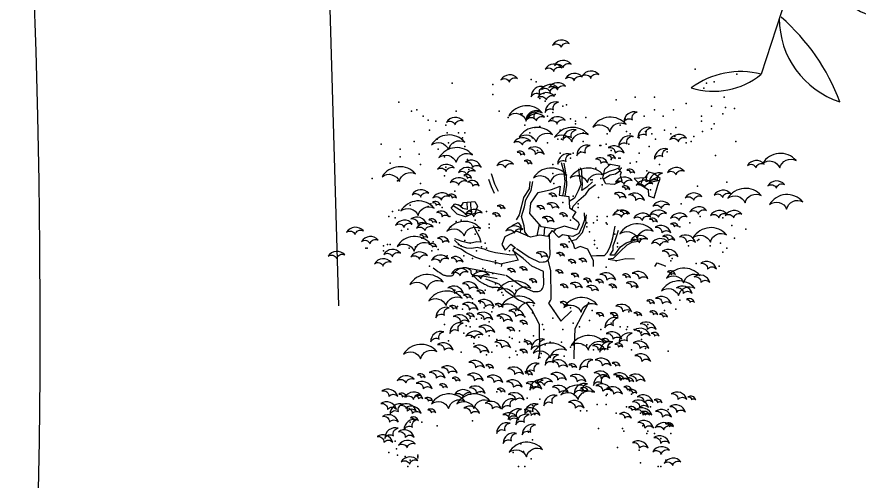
# Model space of a CAD drawing. Header units: millimetres. Extents: x 209.8 to 281.8, y 45 to 110.
# Drawn here: x 251.728 to 252.714, y 86.694 to 87.238 of the extents above; entities that cross this region are included whole.
import ezdxf

# ---------------------------------------------------------------- set-up
doc = ezdxf.new("R2010")
doc.units = ezdxf.units.MM
doc.header["$LTSCALE"] = 0.65
doc.linetypes.add('DASHED', pattern=[0.75, 0.5, -0.25])
for name, color, linetype in [('ARBOLES', 95, 'Continuous'), ('cajones', 235, 'Continuous'), ('murodelgado', 1, 'Continuous'), ('murosgrueso', 5, 'Continuous'), ('plazaacceso', 251, 'Continuous')]:
    doc.layers.add(name, color=color, linetype=linetype)
pattern_1 = [(45, (0, 0), (4e-17, 0.4310523), [0.9144, -0.3048]), (135, (0.21553, 0.21553), (4e-17, 0.4310523), [0.9144, -0.3048])]

# ---------------------------------------------------------------- blocks, each defined once
blk = doc.blocks.new('arb-pl51')
for p, q in [((0.0056, 0.0018), (0.005, 0.0347)), ((-0.1438, 0.0245), (-0.1344, 0.0158)), ((-0.1431, 0.024), (-0.1438, 0.0245)), ((-0.1344, 0.0158), (-0.125, 0.0125)), ((-0.1165, 0.012), (-0.1082, 0.0138)), ((-0.1082, 0.0138), (-0.098, 0.0112)), ((-0.125, 0.0125), (-0.1165, 0.012)), ((-0.098, 0.0112), (-0.0899, 0.0083)), ((-0.0899, 0.0083), (-0.0794, 0.0056)), ((-0.0794, 0.0056), (-0.0721, 0.0044)), ((-0.0721, 0.0044), (-0.0584, 0.0024)), ((-0.0584, 0.0024), (-0.0485, 0.0019)), ((-0.0365, -0.0039), (-0.0531, 0.0084)), ((-0.0468, 0.0118), (-0.0271, -0.0019)), ((-0.023, -0.016), (-0.0365, -0.0039)), ((-0.0271, -0.0019), (-0.0109, -0.0094)), ((-0.0109, -0.0094), (-0.0053, -0.0093)), ((-0.1268, -0.018), (-0.1021, -0.0227)), ((-0.1021, -0.0227), (-0.0645, -0.0299)), ((-0.0042, -0.0445), (-0.0046, -0.0242)), ((-0.1001, -0.0316), (-0.1145, -0.0308)), ((-0.0768, -0.0356), (-0.1001, -0.0316)), ((-0.0627, -0.0301), (-0.0369, -0.0482)), ((-0.0369, -0.0482), (-0.0207, -0.0557)), ((-0.0207, -0.0557), (-0.0151, -0.0556)), ((-0.023, -0.084), (-0.0309, -0.0742)), ((0.003, -0.0737), (0.0226, -0.1016)), ((0.0661, -0.0721), (0.0442, -0.1139)), ((-0.011, -0.1073), (-0.023, -0.084)), ((0.0226, -0.1016), (0.0392, -0.0859)), ((-0.0102, -0.1505), (-0.011, -0.1073)), ((0.0442, -0.1139), (0.0428, -0.1535)), ((-0.0122, -0.1609), (-0.0102, -0.1505)), ((0.0428, -0.1535), (0.0427, -0.1609))]:
    blk.add_line(p, q)
for points in [[(0.0231, 0.326, -0.500189), (0.0357, 0.3318, 0.508573), (0.0096, 0.3296, -0.500189)], [(0.026, 0.2941, -0.500189), (0.0386, 0.2999, 0.508573), (0.0125, 0.2978, -0.500189)], [(0.0115, 0.2883, -0.500189), (0.0241, 0.2941, 0.508573), (-0.002, 0.292, -0.500189)], [(-0.0577, 0.2716, -0.500189), (-0.0451, 0.2774, 0.508573), (-0.0711, 0.2752, -0.500189)], [(0.0433, 0.2739, -0.500189), (0.056, 0.2797, 0.508573), (0.0299, 0.2775, -0.500189)], [(0.0693, 0.2775, -0.500189), (0.0819, 0.2833, 0.508573), (0.0559, 0.2812, -0.500189)], [(-0.0106, 0.2526, -0.500189), (-0.0031, 0.2643, 0.508573), (-0.0239, 0.2484, -0.500189)], [(0.0057, 0.2565, -0.500189), (0.0183, 0.2623, 0.508573), (-0.0078, 0.2601, -0.500189)], [(0.0173, 0.2594, -0.500189), (0.0299, 0.2652, 0.508573), (0.0038, 0.263, -0.500189)], [(-0.0002, 0.2438, -0.500189), (0.0125, 0.2496, 0.508573), (-0.0136, 0.2475, -0.500189)], [(0.0112, 0.2284, -0.500189), (0.0187, 0.2401, 0.508573), (-0.002, 0.2242, -0.500189)], [(-0.0318, 0.2119, -0.500189), (-0.0065, 0.2235, 0.508573), (-0.0587, 0.2192, -0.500189)], [(-0.0187, 0.2149, -0.500189), (-0.0112, 0.2266, 0.508573), (-0.032, 0.2107, -0.500189)], [(0.1343, 0.2129, -0.500189), (0.1418, 0.2246, 0.508573), (0.121, 0.2087, -0.500189)], [(-0.1427, 0.2051, -0.500189), (-0.1301, 0.2109, 0.508573), (-0.1562, 0.2088, -0.500189)], [(-0.0157, 0.2111, -0.500189), (-0.0031, 0.2169, 0.508573), (-0.0292, 0.2147, -0.500189)], [(0.0167, 0.2062, -0.500189), (0.0294, 0.212, 0.508573), (0.0033, 0.2099, -0.500189)], [(0.0991, 0.1941, -0.500189), (0.1244, 0.2057, 0.508573), (0.0723, 0.2014, -0.500189)], [(-0.016, 0.1782, -0.500189), (0.0093, 0.1898, 0.508573), (-0.0428, 0.1855, -0.500189)], [(0.0396, 0.1782, -0.500189), (0.0649, 0.1898, 0.508573), (0.0128, 0.1855, -0.500189)], [(0.039, 0.1852, -0.500189), (0.0465, 0.1969, 0.508573), (0.0257, 0.181, -0.500189)], [(0.1561, 0.1887, -0.500189), (0.1636, 0.2004, 0.508573), (0.1428, 0.1845, -0.500189)], [(-0.1529, 0.1663, -0.500189), (-0.1276, 0.1779, 0.508573), (-0.1797, 0.1736, -0.500189)], [(-0.0376, 0.1735, -0.500189), (-0.025, 0.1793, 0.508573), (-0.051, 0.1771, -0.500189)], [(0.1261, 0.1753, -0.500189), (0.1337, 0.187, 0.508573), (0.1129, 0.1711, -0.500189)], [(0.2062, 0.1784, -0.500189), (0.2189, 0.1842, 0.508573), (0.1928, 0.182, -0.500189)], [(0.0608, 0.1609, -0.500189), (0.0684, 0.1727, 0.508573), (0.0476, 0.1567, -0.500189)], [(0.1072, 0.1606, -0.500189), (0.1211, 0.1606, 0.508573), (0.0965, 0.1695, -0.500189)], [(-0.141, 0.1465, -0.500189), (-0.1157, 0.1581, 0.508573), (-0.1678, 0.1538, -0.500189)], [(-0.0406, 0.158, -0.500189), (-0.0336, 0.158, 0.508573), (-0.0459, 0.1624, -0.500189)], [(-0.0174, 0.1587, -0.500189), (-0.0034, 0.1587, 0.508573), (-0.0281, 0.1676, -0.500189)], [(0.0309, 0.1475, -0.500189), (0.0384, 0.1592, 0.508573), (0.0176, 0.1433, -0.500189)], [(0.1008, 0.1523, -0.500189), (0.1078, 0.1523, 0.508573), (0.0955, 0.1568, -0.500189)], [(0.1819, 0.1554, -0.500189), (0.1894, 0.1671, 0.508573), (0.1686, 0.1512, -0.500189)], [(0.3644, 0.1375, -0.500189), (0.3897, 0.1491, 0.508573), (0.3375, 0.1447, -0.500189)], [(-0.1157, 0.1381, -0.500189), (-0.1018, 0.1381, 0.508573), (-0.1264, 0.147, -0.500189)], [(-0.064, 0.1378, -0.500189), (-0.0514, 0.1436, 0.508573), (-0.0775, 0.1414, -0.500189)], [(-0.0293, 0.1439, -0.500189), (-0.0224, 0.1439, 0.508573), (-0.0347, 0.1484, -0.500189)], [(0.085, 0.1447, -0.500189), (0.0955, 0.1447, 0.508573), (0.077, 0.1514, -0.500189)], [(0.3273, 0.1378, -0.500189), (0.34, 0.1436, 0.508573), (0.3139, 0.1414, -0.500189)], [(-0.2297, 0.1166, -0.500189), (-0.2044, 0.1282, 0.508573), (-0.2566, 0.1239, -0.500189)], [(-0.1566, 0.1318, -0.500189), (-0.144, 0.1376, 0.508573), (-0.1701, 0.1354, -0.500189)], [(-0.1242, 0.1269, -0.500189), (-0.1115, 0.1327, 0.508573), (-0.1376, 0.1305, -0.500189)], [(0.0064, 0.1146, -0.500189), (0.0317, 0.1262, 0.508573), (-0.0204, 0.1219, -0.500189)], [(0.064, 0.1146, -0.500189), (0.0893, 0.1262, 0.508573), (0.0371, 0.1219, -0.500189)], [(0.1308, 0.1299, -0.500189), (0.1378, 0.1299, 0.508573), (0.1255, 0.1343, -0.500189)], [(0.2023, 0.1268, -0.500189), (0.2149, 0.1326, 0.508573), (0.1888, 0.1304, -0.500189)], [(-0.1371, 0.1109, -0.500189), (-0.1244, 0.1167, 0.508573), (-0.1505, 0.1146, -0.500189)], [(-0.1239, 0.1215, -0.500189), (-0.1169, 0.1215, 0.508573), (-0.1292, 0.1259, -0.500189)], [(0.1212, 0.1119, -0.500189), (0.1338, 0.1177, 0.508573), (0.1078, 0.1156, -0.500189)], [(0.1536, 0.1071, -0.500189), (0.1663, 0.1128, 0.508573), (0.1402, 0.1107, -0.500189)], [(0.1738, 0.1178, -0.500189), (0.1813, 0.1295, 0.508573), (0.1605, 0.1136, -0.500189)], [(-0.1154, 0.1091, -0.500189), (-0.1049, 0.1091, 0.508573), (-0.1234, 0.1158, -0.500189)], [(0.1233, 0.1037, -0.500189), (0.1303, 0.1037, 0.508573), (0.118, 0.1081, -0.500189)], [(0.3101, 0.0829, -0.500189), (0.3354, 0.0945, 0.508573), (0.2832, 0.0901, -0.500189)], [(0.3592, 0.1059, -0.500189), (0.3718, 0.1117, 0.508573), (0.3458, 0.1096, -0.500189)], [(-0.1963, 0.0921, -0.500189), (-0.1837, 0.0979, 0.508573), (-0.2098, 0.0957, -0.500189)], [(-0.1639, 0.0872, -0.500189), (-0.1512, 0.093, 0.508573), (-0.1773, 0.0909, -0.500189)], [(-0.1473, 0.0906, -0.500189), (-0.1404, 0.0906, 0.508573), (-0.1527, 0.095, -0.500189)], [(0.0091, 0.0925, -0.500189), (0.016, 0.0925, 0.508573), (0.0037, 0.0969, -0.500189)], [(0.114, 0.0904, -0.500189), (0.1245, 0.0904, 0.508573), (0.106, 0.0971, -0.500189)], [(0.139, 0.0867, -0.500189), (0.1529, 0.0867, 0.508573), (0.1283, 0.0956, -0.500189)], [(0.23, 0.0871, -0.500189), (0.2427, 0.0929, 0.508573), (0.2166, 0.0908, -0.500189)], [(0.2752, 0.0914, -0.500189), (0.2878, 0.0972, 0.508573), (0.2617, 0.0951, -0.500189)], [(0.375, 0.0731, -0.500189), (0.4003, 0.0847, 0.508573), (0.3481, 0.0804, -0.500189)], [(-0.2005, 0.0632, -0.500189), (-0.1752, 0.0748, 0.508573), (-0.2274, 0.0705, -0.500189)], [(-0.1726, 0.0794, -0.500189), (-0.1656, 0.0794, 0.508573), (-0.1779, 0.0838, -0.500189)], [(-0.0715, 0.0737, -0.500189), (-0.0645, 0.0737, 0.508573), (-0.0768, 0.0782, -0.500189)], [(0.0092, 0.0745, -0.500189), (0.0196, 0.0745, 0.508573), (0.0011, 0.0812, -0.500189)], [(0.1795, 0.0741, -0.500189), (0.1922, 0.0799, 0.508573), (0.1661, 0.0777, -0.500189)], [(-0.1631, 0.0614, -0.500189), (-0.1527, 0.0614, 0.508573), (-0.1711, 0.0681, -0.500189)], [(-0.1133, 0.0614, -0.500189), (-0.1006, 0.0672, 0.508573), (-0.1267, 0.065, -0.500189)], [(-0.079, 0.0616, -0.500189), (-0.072, 0.0616, 0.508573), (-0.0843, 0.066, -0.500189)], [(-0.0097, 0.0728, -0.500189), (-0.0027, 0.0728, 0.508573), (-0.015, 0.0773, -0.500189)], [(0.0259, 0.0616, -0.500189), (0.0329, 0.0616, 0.508573), (0.0206, 0.066, -0.500189)], [(0.1172, 0.0604, -0.500189), (0.1299, 0.0662, 0.508573), (0.1038, 0.064, -0.500189)], [(0.1205, 0.0653, -0.500189), (0.1275, 0.0653, 0.508573), (0.1152, 0.0698, -0.500189)], [(0.1497, 0.0555, -0.500189), (0.1623, 0.0613, 0.508573), (0.1363, 0.0591, -0.500189)], [(0.1748, 0.0604, -0.500189), (0.1874, 0.0662, 0.508573), (0.1613, 0.064, -0.500189)], [(0.2072, 0.0555, -0.500189), (0.2199, 0.0613, 0.508573), (0.1938, 0.0591, -0.500189)], [(0.2375, 0.0654, -0.500189), (0.2501, 0.0712, 0.508573), (0.2241, 0.069, -0.500189)], [(0.2694, 0.0596, -0.500189), (0.282, 0.0654, 0.508573), (0.2559, 0.0632, -0.500189)], [(0.2925, 0.0596, -0.500189), (0.3052, 0.0654, 0.508573), (0.2791, 0.0632, -0.500189)], [(-0.2221, 0.0445, -0.500189), (-0.2095, 0.0503, 0.508573), (-0.2356, 0.0482, -0.500189)], [(-0.2009, 0.0492, -0.500189), (-0.187, 0.0492, 0.508573), (-0.2116, 0.0581, -0.500189)], [(-0.1782, 0.0522, -0.500189), (-0.1713, 0.0522, 0.508573), (-0.1836, 0.0567, -0.500189)], [(-0.1285, 0.0313, -0.500189), (-0.1032, 0.0429, 0.508573), (-0.1554, 0.0386, -0.500189)], [(0.0017, 0.053, -0.500189), (0.0121, 0.053, 0.508573), (-0.0063, 0.0597, -0.500189)], [(0.1664, 0.0532, -0.500189), (0.1733, 0.0532, 0.508573), (0.161, 0.0576, -0.500189)], [(-0.2986, 0.0335, -0.500189), (-0.2859, 0.0393, 0.508573), (-0.312, 0.0372, -0.500189)], [(-0.1897, 0.0396, -0.500189), (-0.177, 0.0454, 0.508573), (-0.2031, 0.0433, -0.500189)], [(-0.0498, 0.0356, -0.500189), (-0.0371, 0.0414, 0.508573), (-0.0632, 0.0392, -0.500189)], [(0.1414, 0.0273, -0.500189), (0.1667, 0.0389, 0.508573), (0.1145, 0.0346, -0.500189)], [(0.1802, 0.0361, -0.500189), (0.1941, 0.0361, 0.508573), (0.1695, 0.045, -0.500189)], [(0.1992, 0.0457, -0.500189), (0.2061, 0.0457, 0.508573), (0.1938, 0.0501, -0.500189)], [(0.2559, 0.0215, -0.500189), (0.2812, 0.0331, 0.508573), (0.2291, 0.0288, -0.500189)], [(-0.2754, 0.019, -0.500189), (-0.2627, 0.0248, 0.508573), (-0.2888, 0.0227, -0.500189)], [(-0.2065, 0.0077, -0.500189), (-0.1812, 0.0192, 0.508573), (-0.2333, 0.0149, -0.500189)], [(-0.1923, 0.0288, -0.500189), (-0.1853, 0.0288, 0.508573), (-0.1976, 0.0333, -0.500189)], [(-0.1622, 0.0212, -0.500189), (-0.1518, 0.0212, 0.508573), (-0.1702, 0.0278, -0.500189)], [(0.145, 0.0207, -0.500189), (0.1576, 0.0265, 0.508573), (0.1316, 0.0244, -0.500189)], [(0.1775, 0.0158, -0.500189), (0.1901, 0.0216, 0.508573), (0.164, 0.0195, -0.500189)], [(0.1899, 0.024, -0.500189), (0.2003, 0.024, 0.508573), (0.1819, 0.0307, -0.500189)], [(0.2186, 0.0212, -0.500189), (0.2325, 0.0212, 0.508573), (0.2079, 0.0301, -0.500189)], [(-0.1782, 0.0138, -0.500189), (-0.1713, 0.0139, 0.508573), (-0.1836, 0.0183, -0.500189)], [(0.0269, 0.0129, -0.500189), (0.0338, 0.0129, 0.508573), (0.0215, 0.0174, -0.500189)], [(-0.3276, -0.0041, -0.500189), (-0.3149, 0.0017, 0.508573), (-0.341, -0.0005, -0.500189)], [(-0.2406, -0.0012, -0.500189), (-0.228, 0.0046, 0.508573), (-0.2541, 0.0024, -0.500189)], [(-0.1983, -0.0051, -0.500189), (-0.1857, 0.0007, 0.508573), (-0.2117, -0.0014, -0.500189)], [(-0.1658, -0.01, -0.500189), (-0.1532, -0.0042, 0.508573), (-0.1793, -0.0063, -0.500189)], [(-0.0077, -0.0022, -0.500189), (0.0027, -0.0022, 0.508573), (-0.0157, 0.0045, -0.500189)], [(0.0212, -0.0002, -0.500189), (0.0282, -0.0002, 0.508573), (0.0159, 0.0043, -0.500189)], [(0.1915, -0.0013, -0.500189), (0.2054, -0.0013, 0.508573), (0.1808, 0.0076, -0.500189)], [(-0.2551, -0.0157, -0.500189), (-0.2425, -0.0099, 0.508573), (-0.2685, -0.0121, -0.500189)], [(-0.1407, -0.0097, -0.500189), (-0.1302, -0.0097, 0.508573), (-0.1487, -0.003, -0.500189)], [(0.039, -0.0114, -0.500189), (0.046, -0.0114, 0.508573), (0.0337, -0.007, -0.500189)], [(0.0559, -0.0095, -0.500189), (0.0628, -0.0095, 0.508573), (0.0505, -0.0051, -0.500189)], [(0.2516, -0.0204, -0.500189), (0.2655, -0.0204, 0.508573), (0.2409, -0.0115, -0.500189)], [(-0.1348, -0.0308, -0.500189), (-0.1222, -0.0251, 0.508573), (-0.1482, -0.0272, -0.500189)], [(-0.1023, -0.0357, -0.500189), (-0.0897, -0.0299, 0.508573), (-0.1158, -0.0321, -0.500189)], [(-0.0555, -0.0255, -0.500189), (-0.0486, -0.0255, 0.508573), (-0.0609, -0.021, -0.500189)], [(-0.0368, -0.0226, -0.500189), (-0.0299, -0.0226, 0.508573), (-0.0422, -0.0182, -0.500189)], [(0.0194, -0.0273, -0.500189), (0.0263, -0.0273, 0.508573), (0.014, -0.0229, -0.500189)], [(0.0941, -0.0378, -0.500189), (0.108, -0.0378, 0.508573), (0.0834, -0.0289, -0.500189)], [(0.1446, -0.0359, -0.500189), (0.1585, -0.0359, 0.508573), (0.1339, -0.027, -0.500189)], [(0.2142, -0.0419, -0.500189), (0.2395, -0.0303, 0.508573), (0.1874, -0.0346, -0.500189)], [(0.1945, -0.0292, -0.500189), (0.2014, -0.0292, 0.508573), (0.1891, -0.0247, -0.500189)], [(-0.1866, -0.0518, -0.500189), (-0.1613, -0.0402, 0.508573), (-0.2135, -0.0446, -0.500189)], [(-0.0497, -0.0618, -0.500189), (-0.0244, -0.0502, 0.508573), (-0.0765, -0.0545, -0.500189)], [(-0.0218, -0.0414, -0.500189), (-0.0149, -0.0414, 0.508573), (-0.0272, -0.0369, -0.500189)], [(0.0437, -0.0329, -0.500189), (0.0507, -0.0329, 0.508573), (0.0384, -0.0285, -0.500189)], [(0.0634, -0.0404, -0.500189), (0.0703, -0.0404, 0.508573), (0.058, -0.036, -0.500189)], [(0.0821, -0.0423, -0.500189), (0.0891, -0.0423, 0.508573), (0.0768, -0.0378, -0.500189)], [(0.1242, -0.0339, -0.500189), (0.1312, -0.0339, 0.508573), (0.1189, -0.0294, -0.500189)], [(0.2063, -0.0618, -0.500189), (0.2316, -0.0502, 0.508573), (0.1794, -0.0545, -0.500189)], [(0.2411, -0.0414, -0.500189), (0.255, -0.0414, 0.508573), (0.2304, -0.0325, -0.500189)], [(-0.1434, -0.0586, -0.500189), (-0.1295, -0.0586, 0.508573), (-0.1541, -0.0497, -0.500189)], [(-0.1205, -0.0519, -0.500189), (-0.1066, -0.0519, 0.508573), (-0.1312, -0.043, -0.500189)], [(0.0269, -0.0498, -0.500189), (0.0338, -0.0498, 0.508573), (0.0215, -0.0453, -0.500189)], [(0.0457, -0.05, -0.500189), (0.0561, -0.0499, 0.508573), (0.0377, -0.0433, -0.500189)], [(0.071, -0.0546, -0.500189), (0.0814, -0.0546, 0.508573), (0.063, -0.048, -0.500189)], [(0.1027, -0.0498, -0.500189), (0.1097, -0.0498, 0.508573), (0.0974, -0.0453, -0.500189)], [(0.1328, -0.049, -0.500189), (0.1432, -0.049, 0.508573), (0.1248, -0.0423, -0.500189)], [(0.2135, -0.0586, -0.500189), (0.2274, -0.0586, 0.508573), (0.2028, -0.0497, -0.500189)], [(-0.1568, -0.0776, -0.500189), (-0.1316, -0.066, 0.508573), (-0.1837, -0.0703, -0.500189)], [(-0.1242, -0.0658, -0.500189), (-0.1173, -0.0658, 0.508573), (-0.1296, -0.0613, -0.500189)], [(-0.1033, -0.0591, -0.500189), (-0.0963, -0.0591, 0.508573), (-0.1086, -0.0547, -0.500189)], [(-0.0437, -0.0856, -0.500189), (-0.0184, -0.074, 0.508573), (-0.0706, -0.0783, -0.500189)], [(0.0541, -0.0877, -0.500189), (0.0794, -0.0761, 0.508573), (0.0272, -0.0804, -0.500189)], [(0.181, -0.0748, -0.500189), (0.1949, -0.0748, 0.508573), (0.1703, -0.0659, -0.500189)], [(-0.1462, -0.083, -0.500189), (-0.1392, -0.083, 0.508573), (-0.1515, -0.0785, -0.500189)], [(-0.1205, -0.0843, -0.500189), (-0.1066, -0.0843, 0.508573), (-0.1312, -0.0754, -0.500189)], [(-0.0957, -0.0795, -0.500189), (-0.0818, -0.0795, 0.508573), (-0.1064, -0.0706, -0.500189)], [(-0.0746, -0.0801, -0.500189), (-0.0677, -0.0801, 0.508573), (-0.08, -0.0756, -0.500189)], [(0.0269, -0.0769, -0.500189), (0.0338, -0.0769, 0.508573), (0.0215, -0.0725, -0.500189)], [(0.119, -0.0872, -0.500189), (0.1329, -0.0872, 0.508573), (0.1083, -0.0783, -0.500189)], [(0.162, -0.0744, -0.500189), (0.1689, -0.0744, 0.508573), (0.1566, -0.0699, -0.500189)], [(0.224, -0.0725, -0.500189), (0.231, -0.0725, 0.508573), (0.2187, -0.068, -0.500189)], [(-0.1594, -0.0925, -0.500189), (-0.1519, -0.0808, 0.508573), (-0.1727, -0.0967, -0.500189)], [(-0.1348, -0.1034, -0.500189), (-0.1209, -0.1034, 0.508573), (-0.1455, -0.0945, -0.500189)], [(-0.1195, -0.0953, -0.500189), (-0.1125, -0.0953, 0.508573), (-0.1248, -0.0909, -0.500189)], [(-0.0976, -0.0996, -0.500189), (-0.0837, -0.0996, 0.508573), (-0.1083, -0.0907, -0.500189)], [(-0.0671, -0.1024, -0.500189), (-0.0531, -0.1024, 0.508573), (-0.0777, -0.0935, -0.500189)], [(-0.048, -0.0948, -0.500189), (-0.0341, -0.0948, 0.508573), (-0.0587, -0.0859, -0.500189)], [(0.0828, -0.0944, -0.500189), (0.0898, -0.0944, 0.508573), (0.0774, -0.0899, -0.500189)], [(0.1047, -0.0944, -0.500189), (0.1117, -0.0944, 0.508573), (0.0994, -0.0899, -0.500189)], [(0.1419, -0.0934, -0.500189), (0.1489, -0.0934, 0.508573), (0.1366, -0.089, -0.500189)], [(0.1668, -0.0915, -0.500189), (0.1737, -0.0915, 0.508573), (0.1614, -0.0871, -0.500189)], [(0.182, -0.0953, -0.500189), (0.189, -0.0953, 0.508573), (0.1767, -0.0909, -0.500189)], [(-0.1376, -0.1167, -0.500189), (-0.1301, -0.105, 0.508573), (-0.1509, -0.1209, -0.500189)], [(-0.0365, -0.1068, -0.500189), (-0.0295, -0.1068, 0.508573), (-0.0418, -0.1023, -0.500189)], [(0.1045, -0.1084, -0.500189), (0.112, -0.0966, 0.508573), (0.0912, -0.1125, -0.500189)], [(0.1572, -0.1148, -0.500189), (0.1711, -0.1148, 0.508573), (0.1465, -0.1059, -0.500189)], [(-0.1676, -0.1301, -0.500189), (-0.16, -0.1184, 0.508573), (-0.1808, -0.1343, -0.500189)], [(-0.1123, -0.1289, -0.500189), (-0.0996, -0.1231, 0.508573), (-0.1257, -0.1253, -0.500189)], [(-0.0947, -0.1196, -0.500189), (-0.0808, -0.1196, 0.508573), (-0.1054, -0.1107, -0.500189)], [(-0.0565, -0.1173, -0.500189), (-0.0495, -0.1173, 0.508573), (-0.0618, -0.1128, -0.500189)], [(0.1478, -0.1246, -0.500189), (0.1617, -0.1246, 0.508573), (0.1371, -0.1157, -0.500189)], [(-0.0106, -0.1421, -0.500189), (-0.0031, -0.1303, 0.508573), (-0.0239, -0.1463, -0.500189)], [(0.0654, -0.147, -0.500189), (0.0907, -0.1354, 0.508573), (0.0386, -0.1397, -0.500189)], [(0.0918, -0.1346, -0.500189), (0.0987, -0.1346, 0.508573), (0.0864, -0.1301, -0.500189)], [(0.1037, -0.1301, -0.500189), (0.1176, -0.1301, 0.508573), (0.093, -0.1212, -0.500189)], [(0.1263, -0.1326, -0.500189), (0.1338, -0.1208, 0.508573), (0.1131, -0.1368, -0.500189)], [(0.1688, -0.1252, -0.500189), (0.1758, -0.1251, 0.508573), (0.1635, -0.1207, -0.500189)], [(-0.1965, -0.1609, -0.500189), (-0.1712, -0.1493, 0.508573), (-0.2234, -0.1536, -0.500189)], [(-0.1596, -0.1472, -0.500189), (-0.1457, -0.1472, 0.508573), (-0.1703, -0.1383, -0.500189)], [(-0.1033, -0.151, -0.500189), (-0.0894, -0.151, 0.508573), (-0.114, -0.1421, -0.500189)], [(-0.0699, -0.1434, -0.500189), (-0.056, -0.1434, 0.508573), (-0.0806, -0.1345, -0.500189)], [(-0.0298, -0.1383, -0.500189), (-0.0228, -0.1383, 0.508573), (-0.0351, -0.1338, -0.500189)], [(0.0059, -0.1589, -0.500189), (0.0312, -0.1473, 0.508573), (-0.021, -0.1516, -0.500189)], [(0.0806, -0.1469, -0.500189), (0.0911, -0.1469, 0.508573), (0.0726, -0.1402, -0.500189)], [(0.0964, -0.146, -0.500189), (0.1039, -0.1343, 0.508573), (0.0831, -0.1502, -0.500189)], [(0.1124, -0.1421, -0.500189), (0.1193, -0.1421, 0.508573), (0.107, -0.1376, -0.500189)], [(0.1459, -0.1446, -0.500189), (0.1598, -0.1446, 0.508573), (0.1352, -0.1357, -0.500189)], [(-0.0365, -0.1516, -0.500189), (-0.0295, -0.1516, 0.508573), (-0.0418, -0.1472, -0.500189)], [(0.0112, -0.1663, -0.500189), (0.0187, -0.1546, 0.508573), (-0.002, -0.1705, -0.500189)], [(0.1487, -0.1646, -0.500189), (0.1626, -0.1646, 0.508573), (0.138, -0.1557, -0.500189)], [(-0.1106, -0.1748, -0.500189), (-0.0967, -0.1748, 0.508573), (-0.1213, -0.1659, -0.500189)], [(-0.0896, -0.1754, -0.500189), (-0.0826, -0.1754, 0.508573), (-0.0949, -0.1709, -0.500189)], [(-0.0187, -0.1797, -0.500189), (-0.0112, -0.168, 0.508573), (-0.032, -0.1839, -0.500189)], [(0.0192, -0.1737, -0.500189), (0.0331, -0.1737, 0.508573), (0.0085, -0.1648, -0.500189)], [(0.0402, -0.1742, -0.500189), (0.0472, -0.1742, 0.508573), (0.0349, -0.1698, -0.500189)], [(0.0648, -0.1738, -0.500189), (0.0723, -0.1621, 0.508573), (0.0515, -0.178, -0.500189)], [(0.0869, -0.1714, -0.500189), (0.1009, -0.1714, 0.508573), (0.0763, -0.1625, -0.500189)], [(0.108, -0.1719, -0.500189), (0.1149, -0.1719, 0.508573), (0.1026, -0.1675, -0.500189)], [(-0.1722, -0.1909, -0.500189), (-0.1583, -0.1909, 0.508573), (-0.1829, -0.182, -0.500189)], [(-0.1532, -0.1833, -0.500189), (-0.1392, -0.1833, 0.508573), (-0.1639, -0.1744, -0.500189)], [(-0.1125, -0.1948, -0.500189), (-0.0986, -0.1948, 0.508573), (-0.1232, -0.1859, -0.500189)], [(-0.0497, -0.1851, -0.500189), (-0.0358, -0.1851, 0.508573), (-0.0604, -0.1762, -0.500189)], [(-0.0287, -0.1857, -0.500189), (-0.0217, -0.1857, 0.508573), (-0.034, -0.1812, -0.500189)], [(0.0173, -0.1937, -0.500189), (0.0312, -0.1937, 0.508573), (0.0066, -0.1848, -0.500189)], [(0.085, -0.1914, -0.500189), (0.099, -0.1914, 0.508573), (0.0743, -0.1825, -0.500189)], [(0.1156, -0.1942, -0.500189), (0.1295, -0.1942, 0.508573), (0.1049, -0.1853, -0.500189)], [(-0.2194, -0.1983, -0.500189), (-0.2068, -0.1926, 0.508573), (-0.2329, -0.1947, -0.500189)], [(-0.1925, -0.2076, -0.500189), (-0.1786, -0.2076, 0.508573), (-0.2032, -0.1987, -0.500189)], [(-0.1962, -0.19, -0.500189), (-0.1893, -0.19, 0.508573), (-0.2016, -0.1855, -0.500189)], [(-0.1417, -0.1953, -0.500189), (-0.1347, -0.1953, 0.508573), (-0.147, -0.1909, -0.500189)], [(-0.082, -0.1977, -0.500189), (-0.0681, -0.1977, 0.508573), (-0.0927, -0.1888, -0.500189)], [(-0.0516, -0.2052, -0.500189), (-0.0377, -0.2052, 0.508573), (-0.0623, -0.1963, -0.500189)], [(-0.0211, -0.208, -0.500189), (-0.0072, -0.208, 0.508573), (-0.0318, -0.1991, -0.500189)], [(-0.0126, -0.2055, -0.500189), (-0.0051, -0.1938, 0.508573), (-0.0259, -0.2097, -0.500189)], [(-0.0031, -0.2023, -0.500189), (0.0095, -0.1965, 0.508573), (-0.0166, -0.1987, -0.500189)], [(0.0478, -0.1965, -0.500189), (0.0617, -0.1965, 0.508573), (0.0371, -0.1876, -0.500189)], [(0.0866, -0.198, -0.500189), (0.0942, -0.1863, 0.508573), (0.0734, -0.2022, -0.500189)], [(0.1142, -0.1925, -0.500189), (0.1211, -0.1925, 0.508573), (0.1088, -0.1881, -0.500189)], [(0.1294, -0.1963, -0.500189), (0.1364, -0.1963, 0.508573), (0.1241, -0.1919, -0.500189)], [(0.1401, -0.1961, -0.500189), (0.1541, -0.1961, 0.508573), (0.1295, -0.1872, -0.500189)], [(-0.2461, -0.2196, -0.500189), (-0.2322, -0.2196, 0.508573), (-0.2568, -0.2107, -0.500189)], [(-0.1617, -0.2058, -0.500189), (-0.1547, -0.2058, 0.508573), (-0.167, -0.2013, -0.500189)], [(-0.1301, -0.2202, -0.500189), (-0.1175, -0.2144, 0.508573), (-0.1436, -0.2165, -0.500189)], [(-0.1097, -0.2148, -0.500189), (-0.0957, -0.2148, 0.508573), (-0.1203, -0.2059, -0.500189)], [(-0.0714, -0.2125, -0.500189), (-0.0645, -0.2125, 0.508573), (-0.0768, -0.2081, -0.500189)], [(0.0201, -0.2137, -0.500189), (0.0341, -0.2137, 0.508573), (0.0094, -0.2048, -0.500189)], [(0.0495, -0.2244, -0.500189), (0.0748, -0.2128, 0.508573), (0.0227, -0.2171, -0.500189)], [(0.0567, -0.2114, -0.500189), (0.0642, -0.1997, 0.508573), (0.0434, -0.2156, -0.500189)], [(0.0584, -0.2114, -0.500189), (0.0653, -0.2114, 0.508573), (0.053, -0.2069, -0.500189)], [(0.0879, -0.2114, -0.500189), (0.1018, -0.2114, 0.508573), (0.0772, -0.2025, -0.500189)], [(0.1046, -0.2158, -0.500189), (0.1185, -0.2158, 0.508573), (0.0939, -0.2069, -0.500189)], [(0.1261, -0.2091, -0.500189), (0.1331, -0.2091, 0.508573), (0.1208, -0.2046, -0.500189)], [(0.1342, -0.2144, -0.500189), (0.1412, -0.2144, 0.508573), (0.1288, -0.21, -0.500189)], [(-0.2251, -0.2201, -0.500189), (-0.2181, -0.2201, 0.508573), (-0.2304, -0.2157, -0.500189)], [(-0.2075, -0.2241, -0.500189), (-0.1949, -0.2183, 0.508573), (-0.221, -0.2205, -0.500189)], [(-0.2, -0.2229, -0.500189), (-0.1931, -0.2229, 0.508573), (-0.2054, -0.2185, -0.500189)], [(-0.1848, -0.2268, -0.500189), (-0.1778, -0.2267, 0.508573), (-0.1901, -0.2223, -0.500189)], [(-0.1529, -0.2383, -0.500189), (-0.1276, -0.2267, 0.508573), (-0.1797, -0.231, -0.500189)], [(-0.1132, -0.2383, -0.500189), (-0.0879, -0.2267, 0.508573), (-0.14, -0.231, -0.500189)], [(-0.0563, -0.2353, -0.500189), (-0.0488, -0.2236, 0.508573), (-0.0695, -0.2395, -0.500189)], [(-0.0488, -0.2252, -0.500189), (-0.0349, -0.2252, 0.508573), (-0.0595, -0.2163, -0.500189)], [(0.0092, -0.2297, -0.500189), (0.0168, -0.218, 0.508573), (-0.004, -0.2339, -0.500189)], [(0.1524, -0.2287, -0.500189), (0.1663, -0.2287, 0.508573), (0.1417, -0.2198, -0.500189)], [(0.1735, -0.2293, -0.500189), (0.1804, -0.2293, 0.508573), (0.1681, -0.2249, -0.500189)], [(0.2052, -0.2242, -0.500189), (0.2192, -0.2242, 0.508573), (0.1946, -0.2153, -0.500189)], [(0.2263, -0.2247, -0.500189), (0.2332, -0.2247, 0.508573), (0.2209, -0.2203, -0.500189)], [(-0.248, -0.2396, -0.500189), (-0.2341, -0.2396, 0.508573), (-0.2587, -0.2307, -0.500189)], [(-0.2309, -0.2432, -0.500189), (-0.2234, -0.2315, 0.508573), (-0.2442, -0.2474, -0.500189)], [(-0.2175, -0.2424, -0.500189), (-0.2036, -0.2424, 0.508573), (-0.2282, -0.2335, -0.500189)], [(-0.2096, -0.2462, -0.500189), (-0.1957, -0.2462, 0.508573), (-0.2203, -0.2373, -0.500189)], [(-0.1182, -0.2463, -0.500189), (-0.1043, -0.2463, 0.508573), (-0.1289, -0.2374, -0.500189)], [(-0.0848, -0.2387, -0.500189), (-0.0709, -0.2387, 0.508573), (-0.0955, -0.2298, -0.500189)], [(-0.0207, -0.2432, -0.500189), (-0.0132, -0.2315, 0.508573), (-0.034, -0.2474, -0.500189)], [(0.0449, -0.2375, -0.500189), (0.0589, -0.2375, 0.508573), (0.0343, -0.2286, -0.500189)], [(0.1333, -0.2411, -0.500189), (0.1403, -0.2411, 0.508573), (0.1279, -0.2366, -0.500189)], [(0.1453, -0.2366, -0.500189), (0.1592, -0.2366, 0.508573), (0.1346, -0.2277, -0.500189)], [(0.2033, -0.2442, -0.500189), (0.2173, -0.2442, 0.508573), (0.1926, -0.2353, -0.500189)], [(-0.2452, -0.2596, -0.500189), (-0.2313, -0.2596, 0.508573), (-0.2559, -0.2507, -0.500189)], [(-0.18, -0.2449, -0.500189), (-0.173, -0.2449, 0.508573), (-0.1853, -0.2404, -0.500189)], [(-0.0574, -0.2566, -0.500189), (-0.0434, -0.2566, 0.508573), (-0.0681, -0.2477, -0.500189)], [(-0.0463, -0.2511, -0.500189), (-0.0388, -0.2394, 0.508573), (-0.0596, -0.2553, -0.500189)], [(-0.0344, -0.2595, -0.500189), (-0.0269, -0.2478, 0.508573), (-0.0477, -0.2637, -0.500189)], [(-0.024, -0.249, -0.500189), (-0.0101, -0.249, 0.508573), (-0.0347, -0.2401, -0.500189)], [(0.1222, -0.2534, -0.500189), (0.1326, -0.2534, 0.508573), (0.1141, -0.2467, -0.500189)], [(0.1505, -0.2488, -0.500189), (0.1644, -0.2488, 0.508573), (0.1398, -0.2399, -0.500189)], [(0.1539, -0.2486, -0.500189), (0.1609, -0.2486, 0.508573), (0.1485, -0.2441, -0.500189)], [(0.181, -0.2516, -0.500189), (0.195, -0.2516, 0.508573), (0.1703, -0.2427, -0.500189)], [(-0.209, -0.2674, -0.500189), (-0.2015, -0.2557, 0.508573), (-0.2223, -0.2716, -0.500189)], [(-0.207, -0.2573, -0.500189), (-0.2, -0.2573, 0.508573), (-0.2123, -0.2529, -0.500189)], [(-0.0644, -0.2729, -0.500189), (-0.0569, -0.2612, 0.508573), (-0.0776, -0.2771, -0.500189)], [(-0.0245, -0.2753, -0.500189), (-0.017, -0.2636, 0.508573), (-0.0378, -0.2795, -0.500189)], [(0.1534, -0.2688, -0.500189), (0.1673, -0.2688, 0.508573), (0.1427, -0.2599, -0.500189)], [(0.1834, -0.2717, -0.500189), (0.1961, -0.2659, 0.508573), (0.17, -0.2681, -0.500189)], [(0.1916, -0.2665, -0.500189), (0.1985, -0.2665, 0.508573), (0.1862, -0.262, -0.500189)], [(-0.239, -0.2809, -0.500189), (-0.2315, -0.2691, 0.508573), (-0.2523, -0.285, -0.500189)], [(-0.2204, -0.2834, -0.500189), (-0.2065, -0.2834, 0.508573), (-0.2311, -0.2745, -0.500189)], [(-0.2538, -0.2911, -0.500189), (-0.2399, -0.2911, 0.508573), (-0.2645, -0.2822, -0.500189)], [(-0.2174, -0.2995, -0.500189), (-0.2048, -0.2937, 0.508573), (-0.2309, -0.2958, -0.500189)], [(-0.0544, -0.2888, -0.500189), (-0.0469, -0.2771, 0.508573), (-0.0677, -0.293, -0.500189)], [(0.1448, -0.3003, -0.500189), (0.1587, -0.3003, 0.508573), (0.1341, -0.2914, -0.500189)], [(0.1782, -0.2926, -0.500189), (0.1921, -0.2926, 0.508573), (0.1675, -0.2837, -0.500189)], [(-0.0313, -0.3138, -0.500189), (-0.006, -0.3022, 0.508573), (-0.0581, -0.3065, -0.500189)], [(0.1794, -0.3094, -0.500189), (0.1921, -0.3036, 0.508573), (0.166, -0.3058, -0.500189)], [(-0.2135, -0.3253, -0.500189), (-0.2008, -0.3195, 0.508573), (-0.2269, -0.3216, -0.500189)], [(0.1973, -0.3273, -0.500189), (0.21, -0.3215, 0.508573), (0.1839, -0.3236, -0.500189)]]:
    blk.add_lwpolyline(points, format="xyb", close=True)
for points in [[(0.0231, 0.1463), (0.0273, 0.1308), (0.0285, 0.1165), (0.0268, 0.1008), (0.0249, 0.0944)], [(0.029, 0.0937), (0.0318, 0.1109), (0.0311, 0.1237), (0.0286, 0.1386), (0.0279, 0.1449)], [(0.05, 0.1362), (0.0516, 0.1218), (0.0538, 0.1118), (0.0497, 0.1017), (0.0438, 0.0904), (0.0353, 0.0852)], [(0.072, 0.1161), (0.0633, 0.1075), (0.0552, 0.1023), (0.0562, 0.1106), (0.0559, 0.1193), (0.0553, 0.1324), (0.0532, 0.1376)], [(0.0888, 0.1201), (0.0994, 0.1266), (0.1077, 0.1285), (0.1148, 0.1329)], [(0.0892, 0.1278), (0.0986, 0.1327), (0.1083, 0.1355), (0.1131, 0.1376)], [(-0.0904, 0.12), (-0.0864, 0.1084), (-0.0818, 0.0981)], [(-0.0748, 0.101), (-0.0806, 0.1122), (-0.0857, 0.1285)], [(0.1471, 0.1113), (0.1507, 0.1195), (0.1515, 0.1219)], [(0.1515, 0.1086), (0.1617, 0.1152), (0.1694, 0.1168), (0.1765, 0.1187)], [(0.1743, 0.1235), (0.1626, 0.1178), (0.1556, 0.1159), (0.1573, 0.1274)], [(-0.0258, 0.1162), (-0.0271, 0.1048), (-0.0361, 0.0912), (-0.0394, 0.0765), (-0.0428, 0.0642), (-0.0475, 0.0566)], [(-0.0283, 0.0307), (-0.0339, 0.0376), (-0.035, 0.047), (-0.0389, 0.0615), (-0.0345, 0.0767), (-0.0321, 0.0879), (-0.0241, 0.1024), (-0.0214, 0.1164)], [(0.0401, 0.0724), (0.0417, 0.0776), (0.0503, 0.0871), (0.0614, 0.0967), (0.0671, 0.1048), (0.0768, 0.1118)], [(-0.1243, 0.0841), (-0.124, 0.0727), (-0.1307, 0.0741), (-0.1374, 0.0797)], [(-0.1169, 0.0652), (-0.1166, 0.0691), (-0.1181, 0.0783), (-0.1179, 0.0847)], [(-0.1455, 0.0787), (-0.13, 0.069), (-0.1229, 0.0628)], [(0.0591, 0.0673), (0.0593, 0.0566), (0.0565, 0.0474), (0.0503, 0.0352), (0.0414, 0.0303), (0.0342, 0.0316)], [(0.0392, 0.0241), (0.0466, 0.026), (0.0565, 0.0365), (0.0598, 0.0472), (0.062, 0.0522), (0.0617, 0.0567), (0.0627, 0.0642)], [(-0.1147, 0.0476), (-0.1083, 0.0354), (-0.1048, 0.029), (-0.1026, 0.0215), (-0.1086, 0.0221), (-0.1155, 0.0203), (-0.1214, 0.0199), (-0.1316, 0.0225), (-0.1429, 0.027)], [(0.0737, -0.0164), (0.0737, -0.0078), (0.0644, 0.0108), (0.0524, 0.0147), (0.0444, 0.0111), (0.0424, 0.0191), (0.0343, 0.0316), (0.0251, 0.0328), (0.0194, 0.0291), (0.0087, 0.0396), (0.0017, 0.0305), (-0.0105, 0.0323), (-0.025, 0.0293), (-0.0467, 0.0388), (-0.0651, 0.0299), (-0.0698, 0.0181), (-0.0647, 0.0091), (-0.0557, 0.0184), (-0.0481, 0.0129), (-0.0525, 0.0101), (-0.0444, -0.0067)], [(-0.0536, 0.0475), (-0.0441, 0.0522), (-0.04, 0.0465), (-0.0408, 0.0362)], [(-0.0144, 0.0315), (-0.011, 0.0493)], [(-0.0031, 0.0449), (-0.0043, 0.0314)], [(0.0109, 0.0374), (0.0144, 0.0421)], [(0.0696, 0.0004), (0.0781, 0.001), (0.0906, 0.0008), (0.0946, 0.0057), (0.0992, 0.0132), (0.1021, 0.0227), (0.1036, 0.0285), (0.1074, 0.0464)], [(0.1119, 0.04), (0.1092, 0.0317), (0.1068, 0.0239), (0.1038, 0.0154), (0.1036, 0.0093), (0.099, 0.0017), (0.1067, 0.0019), (0.1155, 0.0142), (0.1245, 0.0206), (0.1336, 0.0237), (0.1483, 0.0277)], [(-0.0701, -0.0129), (-0.0779, -0.0109), (-0.0891, -0.0083), (-0.0993, -0.0062), (-0.1104, -0.0023), (-0.1154, 0), (-0.126, 0.0057), (-0.133, 0.0105), (-0.1447, 0.0151)], [(0.1474, 0.023), (0.1332, 0.0209), (0.1255, 0.0169), (0.1154, 0.0074), (0.1042, -0.004), (0.0966, -0.0051), (0.1099, -0.007), (0.124, -0.0037), (0.1376, -0.0043)], [(-0.0444, -0.0067), (-0.0699, -0.0121), (-0.0709, -0.0164)], [(0.169, -0.0164), (0.1729, -0.0109), (0.1853, -0.0156), (0.1856, -0.0164)], [(-0.1768, -0.0183), (-0.1728, -0.0214), (-0.1695, -0.024), (-0.1667, -0.0259), (-0.1645, -0.0274), (-0.1627, -0.0285), (-0.1612, -0.0293), (-0.16, -0.0298), (-0.1589, -0.0302), (-0.1579, -0.0305), (-0.157, -0.0307), (-0.1561, -0.0309), (-0.1553, -0.031), (-0.1545, -0.0311), (-0.1537, -0.0311), (-0.1529, -0.0311), (-0.1521, -0.0311), (-0.1513, -0.0311), (-0.1505, -0.0311), (-0.1497, -0.0311), (-0.1489, -0.031), (-0.1481, -0.0309), (-0.1474, -0.0307), (-0.1468, -0.0305), (-0.1463, -0.0301), (-0.1458, -0.0297), (-0.1454, -0.0292), (-0.1451, -0.0287), (-0.1447, -0.0281), (-0.1445, -0.0275), (-0.1442, -0.0269), (-0.1439, -0.0263), (-0.1435, -0.0257), (-0.1431, -0.0251), (-0.1427, -0.0246), (-0.1422, -0.0241), (-0.1417, -0.0236), (-0.1412, -0.0232), (-0.1407, -0.0227), (-0.1402, -0.0223), (-0.1396, -0.022), (-0.1391, -0.0216), (-0.1387, -0.0213), (-0.1382, -0.021), (-0.1378, -0.0207), (-0.1374, -0.0204), (-0.137, -0.0202), (-0.1366, -0.02), (-0.1363, -0.0198), (-0.1361, -0.0197), (-0.1358, -0.0196), (-0.1356, -0.0195), (-0.1353, -0.0195), (-0.1351, -0.0194), (-0.1348, -0.0194), (-0.1345, -0.0193), (-0.1342, -0.0192), (-0.1338, -0.0192), (-0.1334, -0.0191), (-0.1329, -0.019), (-0.1324, -0.0188), (-0.1318, -0.0187), (-0.1313, -0.0186), (-0.1307, -0.0184), (-0.1301, -0.0183), (-0.1295, -0.0181), (-0.1289, -0.018), (-0.1283, -0.0179), (-0.1277, -0.0178), (-0.127, -0.0178), (-0.1264, -0.0179), (-0.1256, -0.018), (-0.1249, -0.0183), (-0.124, -0.0186), (-0.1232, -0.019), (-0.1223, -0.0195), (-0.1215, -0.02), (-0.1207, -0.0206), (-0.12, -0.0211), (-0.1193, -0.0216), (-0.1188, -0.022), (-0.1185, -0.0223), (-0.1182, -0.0225), (-0.1181, -0.0227), (-0.118, -0.0229), (-0.118, -0.0231), (-0.1181, -0.0233), (-0.1182, -0.0235), (-0.1182, -0.0237), (-0.1183, -0.024), (-0.1183, -0.0244), (-0.1183, -0.0249), (-0.1183, -0.0254), (-0.1182, -0.0259), (-0.118, -0.0264), (-0.1178, -0.027), (-0.1175, -0.0276), (-0.1171, -0.0282), (-0.1166, -0.0288), (-0.116, -0.0293), (-0.1155, -0.0299), (-0.1149, -0.0304), (-0.1143, -0.0309), (-0.1137, -0.0314), (-0.1132, -0.0319), (-0.1127, -0.0323), (-0.1123, -0.0327), (-0.1119, -0.0331), (-0.1115, -0.0334), (-0.1112, -0.0337), (-0.1109, -0.034), (-0.1106, -0.0343), (-0.1103, -0.0346), (-0.11, -0.0349), (-0.1097, -0.0352), (-0.1094, -0.0355), (-0.1091, -0.0358), (-0.1088, -0.0361), (-0.1085, -0.0364), (-0.1082, -0.0366), (-0.1079, -0.0369), (-0.1076, -0.0372), (-0.1073, -0.0375), (-0.1069, -0.0379), (-0.1064, -0.0382), (-0.1058, -0.0387), (-0.1051, -0.0392), (-0.1042, -0.0398), (-0.1031, -0.0404), (-0.1017, -0.0412), (-0.1002, -0.0421), (-0.0985, -0.043), (-0.0968, -0.0439), (-0.095, -0.0448), (-0.0933, -0.0456), (-0.0917, -0.0464), (-0.0902, -0.047), (-0.0889, -0.0476), (-0.0878, -0.0479), (-0.0869, -0.0482), (-0.0861, -0.0484), (-0.0855, -0.0485), (-0.0849, -0.0486), (-0.0845, -0.0486), (-0.0842, -0.0486), (-0.0839, -0.0486), (-0.0837, -0.0486), (-0.0835, -0.0486), (-0.0833, -0.0486), (-0.083, -0.0486), (-0.0827, -0.0486), (-0.0822, -0.0486), (-0.0817, -0.0486), (-0.0809, -0.0486), (-0.08, -0.0486), (-0.079, -0.0487), (-0.0778, -0.0487), (-0.0764, -0.0489), (-0.0749, -0.0491), (-0.0733, -0.0494), (-0.0715, -0.0498), (-0.0697, -0.0503), (-0.0677, -0.0508), (-0.0668, -0.0511)], [(-0.0046, -0.0242), (-0.0229, -0.0158)], [(-0.0952, -0.0356), (-0.0746, -0.0433), (-0.0633, -0.0546), (-0.0437, -0.0683), (-0.0309, -0.0742)]]:
    blk.add_lwpolyline(points)
for points in [[(0.1176, 0.1175), (0.1055, 0.1116), (0.0929, 0.1127), (0.0879, 0.1216), (0.0909, 0.1355), (0.0998, 0.1435), (0.1142, 0.1407), (0.1124, 0.1356), (0.1165, 0.1309), (0.1149, 0.1261)], [(0.1589, 0.104), (0.1593, 0.0942), (0.1684, 0.0911), (0.1738, 0.1108), (0.1774, 0.1211), (0.1676, 0.1288), (0.1598, 0.1311), (0.1538, 0.1221), (0.137, 0.1208), (0.1463, 0.1118)], [(0.0472, 0.0409), (0.0281, 0.0466), (0.0139, 0.042), (-0.0078, 0.0457), (-0.0261, 0.0662), (-0.0243, 0.0823), (-0.0131, 0.099), (0.0079, 0.1041), (0.0212, 0.1091), (0.0196, 0.0952), (0.0347, 0.0928), (0.0361, 0.0751), (0.0458, 0.0688), (0.0406, 0.0605), (0.0496, 0.0535), (0.051, 0.0491)], [(-0.1119, 0.0665), (-0.1183, 0.0649), (-0.1262, 0.0614), (-0.1392, 0.0655), (-0.1488, 0.0746), (-0.1431, 0.0817), (-0.1328, 0.0781), (-0.1294, 0.0836), (-0.1121, 0.0852), (-0.1079, 0.078)]]:
    blk.add_lwpolyline(points, close=True)
blk.add_lwpolyline([(0.003, -0.0737, 0.241861), (0.0074, -0.0647), (0.0066, -0.023), (0.0026, -0.006)], format="xyb")
for centre in [(-0.0053, 0.0016), (-0.0151, -0.0447)]:
    blk.add_arc(centre, 0.0109, 270.1619, 1.0677)
for p in [(0.232, 0.2917), (0.2975, 0.2838), (-0.1471, 0.2699), (-0.0836, 0.2679), (-0.024, 0.2759), (-0.0161, 0.2719), (0.2498, 0.2699), (0.2617, 0.2719), (-0.0836, 0.2521), (-0.0042, 0.254), (0.0057, 0.256), (0.0137, 0.2521), (0.2459, 0.262), (-0.2304, 0.2402), (-0.0101, 0.2461), (-0.0022, 0.2421), (0.1089, 0.2441), (0.1387, 0.2481), (0.1685, 0.2481), (0.2181, 0.2382), (0.2776, 0.2481), (-0.2106, 0.2263), (-0.2026, 0.2283), (-0.1411, 0.2263), (-0.0736, 0.2263), (0.0097, 0.2243), (0.0256, 0.2342), (0.0315, 0.2362), (0.1387, 0.2243), (0.1685, 0.2283), (0.1982, 0.2283), (0.2578, 0.2342), (0.2796, 0.2322), (0.2935, 0.2302), (-0.1927, 0.2183), (-0.1848, 0.2124), (-0.0598, 0.2164), (-0.0399, 0.2223), (-0.0379, 0.2223), (-0.03, 0.2183), (0.0018, 0.2183), (0.0097, 0.2144), (0.0375, 0.2144), (0.0613, 0.2164), (0.1228, 0.2144), (0.1526, 0.2183), (0.1824, 0.2183), (0.2419, 0.2183), (0.2756, 0.2223), (-0.1729, 0.2104), (-0.157, 0.2045), (-0.034, 0.2045), (-0.0181, 0.2005), (-0.0101, 0.2025), (0.0454, 0.2104), (0.0454, 0.2065), (0.1149, 0.2045), (0.2022, 0.2005), (0.2419, 0.2104), (0.2578, 0.1985), (0.2617, 0.2065), (-0.1828, 0.1965), (-0.155, 0.1926), (-0.1371, 0.1926), (-0.1312, 0.1846), (-0.1272, 0.1926), (-0.026, 0.1926), (-0.022, 0.1846), (0.0216, 0.1965), (0.0573, 0.1926), (0.095, 0.1906), (0.1248, 0.1946), (0.1308, 0.1906), (0.1347, 0.1866), (0.1446, 0.1846), (0.1546, 0.1946), (0.1645, 0.1906), (0.1843, 0.1965), (0.1943, 0.1906), (0.2002, 0.1866), (0.23, 0.1866), (0.2439, 0.1946), (-0.2582, 0.1747), (-0.2066, 0.1787), (-0.1709, 0.1827), (-0.153, 0.1767), (-0.1451, 0.1767), (-0.0379, 0.1747), (0.0018, 0.1767), (0.0176, 0.1827), (0.0176, 0.1827), (0.0236, 0.1827), (0.0573, 0.1787), (0.0831, 0.1727), (0.0851, 0.1727), (0.0931, 0.1747), (0.1288, 0.1747), (0.1704, 0.1827), (0.2181, 0.1767), (0.226, 0.1787), (0.2955, 0.1787), (-0.2284, 0.1668), (-0.1987, 0.1589), (-0.1689, 0.1668), (-0.1272, 0.1708), (-0.0141, 0.1648), (0.0216, 0.1608), (0.0415, 0.1608), (0.0534, 0.1628), (0.101, 0.1648), (0.1446, 0.1608), (0.1605, 0.1708), (0.1883, 0.1628), (-0.2443, 0.145), (-0.2284, 0.1549), (-0.159, 0.1549), (-0.1233, 0.1509), (0.0375, 0.1529), (0.101, 0.1509), (0.1129, 0.1529), (0.1149, 0.1529), (0.1308, 0.145), (0.1407, 0.147), (0.2637, 0.1569), (-0.1967, 0.143), (-0.157, 0.139), (-0.1213, 0.1351), (0.0097, 0.143), (0.0772, 0.137), (0.097, 0.143), (0.099, 0.143), (0.1149, 0.1351), (0.1169, 0.137), (0.1566, 0.1331), (0.1764, 0.143), (-0.2721, 0.1212), (-0.159, 0.1251), (0.0097, 0.1291), (0.0494, 0.1251), (0.0692, 0.1192), (0.0712, 0.1192), (0.0851, 0.1212), (-0.2324, 0.1172), (-0.1967, 0.1132), (0.0117, 0.1132), (0.0871, 0.1113), (0.1089, 0.1152), (0.1109, 0.1152), (0.1268, 0.1073), (0.1446, 0.1113), (0.1466, 0.1113), (0.2359, 0.1093), (0.2816, 0.1152), (-0.1431, 0.1013), (0.0415, 0.0934), (0.1347, 0.0954), (0.1625, 0.1033), (-0.2126, 0.0795), (-0.1808, 0.0815), (0.0256, 0.0835), (0.0494, 0.0815), (0.0811, 0.0914), (0.2101, 0.0815), (-0.2403, 0.0696), (-0.2304, 0.0716), (-0.1848, 0.0775), (-0.1629, 0.0756), (-0.1193, 0.0696), (-0.0935, 0.0696), (0.0494, 0.0756), (0.1109, 0.0716), (-0.2463, 0.0617), (-0.2364, 0.0597), (-0.151, 0.0617), (-0.1411, 0.0538), (-0.1332, 0.0557), (-0.1113, 0.0557), (-0.0022, 0.0597), (0.0375, 0.0557), (0.0792, 0.0617), (0.0792, 0.0557), (0.095, 0.0617), (0.2399, 0.0617), (0.2756, 0.0597), (-0.2264, 0.0399), (-0.2165, 0.0419), (-0.2106, 0.0498), (-0.2006, 0.0518), (-0.1669, 0.0518), (-0.1491, 0.0458), (-0.1054, 0.0399), (-0.0895, 0.0498), (-0.0895, 0.0438), (0.0633, 0.0518), (0.0633, 0.0458), (0.0732, 0.0518), (0.0931, 0.0518), (0.095, 0.0498), (0.2082, 0.0458), (0.224, 0.0518), (0.2895, 0.0478), (0.3113, 0.0419), (-0.1947, 0.028), (-0.1113, 0.0339), (0.0355, 0.028), (0.0673, 0.0379), (0.1069, 0.0339), (0.1427, 0.03), (0.1962, 0.028), (0.2935, 0.028), (-0.2542, 0.0161), (-0.2483, 0.0181), (-0.2443, 0.0181), (-0.2046, 0.0141), (-0.1768, 0.022), (-0.155, 0.024), (-0.1371, 0.0181), (-0.1332, 0.0161), (-0.1272, 0.024), (-0.1193, 0.02), (-0.1014, 0.0141), (-0.0955, 0.02), (0.0355, 0.022), (0.0752, 0.024), (0.0752, 0.0181), (0.1109, 0.02), (0.1109, 0.0141), (0.222, 0.0161), (0.2359, 0.024), (0.2379, 0.026), (0.2558, 0.0161), (0.2717, 0.02), (-0.282, 0.0121), (-0.28, 0.0121), (-0.2542, 0.0081), (-0.2145, 0.0121), (-0.1788, 0.0081), (-0.1689, 0.0101), (-0.155, 0.0002), (-0.1292, 0.0002), (-0.1094, 0.0081), (-0.0935, 0.0121), (-0.0578, 0.0081), (0.0792, 0.0121), (0.2756, 0.0062), (0.2816, 0.0121), (-0.1153, -0.0038), (-0.0796, -0.0077), (-0.0796, -0.0117), (0.1089, -0.0077), (0.1943, -0.0077), (0.1962, -0.0038), (0.2339, -0.0117), (-0.1828, -0.0157), (-0.1828, -0.0157), (-0.1094, -0.0236), (-0.0994, -0.0196), (-0.0955, -0.0216), (0.0931, -0.0176), (0.2697, -0.0157), (-0.1153, -0.0295), (-0.0836, -0.0276), (-0.1233, -0.0454), (-0.0836, -0.0494), (-0.0796, -0.0434), (-0.0538, -0.0474), (0.0653, -0.0414), (0.105, -0.0454), (0.1407, -0.0494), (-0.1451, -0.0533), (-0.1431, -0.0533), (-0.1034, -0.0573), (-0.0955, -0.0533), (-0.0697, -0.0573), (-0.0677, -0.0613), (-0.0478, -0.0533), (-0.1233, -0.0771), (-0.1153, -0.0672), (-0.1153, -0.0732), (-0.1034, -0.0732), (-0.0201, -0.0771), (0.2082, -0.0692), (-0.1391, -0.0791), (-0.1312, -0.0831), (-0.0975, -0.0811), (-0.0855, -0.0871), (-0.0836, -0.0811), (-0.0578, -0.0851), (-0.0478, -0.0851), (-0.022, -0.089), (0.0117, -0.0851), (0.0375, -0.0811), (0.0712, -0.0851), (0.1288, -0.0871), (0.1843, -0.0851), (0.2022, -0.0831), (-0.1193, -0.097), (-0.1094, -0.0989), (-0.1014, -0.097), (-0.0895, -0.1029), (-0.0736, -0.093), (-0.0717, -0.097), (-0.034, -0.095), (0.0097, -0.097), (0.0415, -0.1049), (0.0673, -0.1009), (0.101, -0.1049), (-0.159, -0.1069), (-0.1252, -0.1089), (-0.1193, -0.1108), (-0.0895, -0.1168), (-0.0836, -0.1148), (-0.0419, -0.1168), (-0.0062, -0.1069), (-0.0042, -0.1148), (0.0256, -0.1148), (0.0514, -0.1108), (0.0851, -0.1148), (0.1149, -0.1108), (0.1248, -0.1148), (0.1268, -0.1108), (0.1367, -0.1148), (0.1427, -0.1168), (0.1446, -0.1168), (0.1585, -0.1069), (-0.1292, -0.1208), (-0.1173, -0.1267), (-0.1054, -0.1267), (-0.0895, -0.1247), (-0.0776, -0.1307), (-0.0578, -0.1267), (-0.0538, -0.1287), (-0.034, -0.1307), (-0.0201, -0.1247), (0.1486, -0.1188), (0.1486, -0.1307), (-0.153, -0.1327), (-0.1133, -0.1366), (-0.0776, -0.1406), (-0.0419, -0.1346), (-0.0022, -0.1386), (0.0057, -0.1346), (0.0236, -0.1346), (0.0375, -0.1426), (0.0415, -0.1386), (0.0573, -0.1386), (0.0633, -0.1386), (0.097, -0.1426), (0.099, -0.1426), (0.1149, -0.1406), (0.1546, -0.1446), (-0.1332, -0.1505), (-0.0935, -0.1545), (-0.0855, -0.1505), (-0.0478, -0.1485), (-0.0459, -0.1545), (-0.0082, -0.1525), (0.0276, -0.1565), (0.0732, -0.1465), (0.1327, -0.1465), (0.1903, -0.1485), (-0.0578, -0.1584), (-0.0101, -0.1584), (-0.1034, -0.212), (-0.0776, -0.212), (-0.03, -0.2219), (0.0573, -0.214), (0.0712, -0.212), (0.0931, -0.2179), (0.095, -0.216), (0.1327, -0.216), (-0.022, -0.2338), (-0.0101, -0.2239), (0.0792, -0.2318), (0.0931, -0.2318), (0.1248, -0.2358), (0.1625, -0.2358), (-0.0181, -0.2477), (0.0534, -0.2417), (0.0633, -0.2417), (0.1089, -0.2457), (0.1466, -0.2457), (0.1903, -0.2398), (0.2042, -0.2417), (-0.2126, -0.2596), (-0.1947, -0.2596), (-0.1153, -0.2576), (0.1863, -0.2616), (-0.1709, -0.2655), (-0.028, -0.2754), (0.0811, -0.2695), (0.1189, -0.2695), (0.1208, -0.2735), (0.1506, -0.2655), (0.1585, -0.2735), (-0.2364, -0.2893), (-0.022, -0.2873), (0.1566, -0.2774), (0.1685, -0.2774), (0.1784, -0.2854), (0.1943, -0.2774), (-0.2344, -0.3012), (-0.0399, -0.2933), (0.1109, -0.2992), (-0.2463, -0.3072), (-0.2324, -0.3111), (-0.2205, -0.3131), (-0.2006, -0.3111), (-0.2006, -0.3131), (-0.2006, -0.3151), (-0.0518, -0.3072), (-0.0359, -0.3052), (0.1446, -0.3032), (0.1784, -0.3092), (-0.2126, -0.3191), (-0.024, -0.3171), (0.1466, -0.323), (0.1863, -0.3191), (-0.2165, -0.329), (-0.2006, -0.329), (-0.2006, -0.329), (-0.0439, -0.329), (-0.034, -0.329), (0.1744, -0.329), (0.1784, -0.329)]:
    blk.add_point(p)
blk = doc.blocks.new('arb-pl54')
blk.add_line((-0.0044, 0.0072), (-0.1546, -0.4558))
for centre, radius, start, end in [((0.0597, -0.2349), 0.1363, 167.2702, 255.7188), ((-0.686, -0.6813), 0.7783, 23.8113, 37.5003), ((-0.336, -0.6121), 0.3245, 20.3878, 49.0632), ((0.0102, -0.3692), 0.1365, 179.75, 252.0497), ((-0.1864, -0.5835), 0.1316, 76.0238, 126.0109), ((-0.2285, -0.3672), 0.1154, 252.2233, 309.8114)]:
    blk.add_arc(centre, radius, start, end)

msp = doc.modelspace()

# ---------------------------------------------------------------- hatches: boundary and pattern name
at = {"layer": 'plazaacceso'}
h = msp.add_hatch(dxfattribs=at)
h.set_pattern_fill('AR-HBONE,_O', color=256, scale=0.003)
h.set_pattern_definition(pattern_1)
h.paths.add_polyline_path([(253.3557, 90.90934), (252.69329, 92.51801, 0.016413), (251.90502, 93.46156), (251.90502, 91.80926, -0.00637), (252.21189, 91.42556, -0.102766), (253.15502, 86.8853), (255.01269, 86.8853), (254.30759, 88.59765)])
h.paths.add_polyline_path([(251.90502, 93.46156, 0.010968), (251.34443, 94.06244), (249.72588, 94.06244, -0.040708), (251.90502, 91.80926)])
h.paths.add_polyline_path([(248.93216, 96.1481), (248.93216, 94.72281, -0.013389), (249.72588, 94.06244), (251.34443, 94.06244, 0.042635)])
h.paths.add_polyline_path([(252.11107, 89.09517), (253.2716, 89.32112), (253.34423, 88.94808), (252.1837, 88.72213)], flags=25)
h = msp.add_hatch(dxfattribs=at)
h.set_pattern_fill('AR-HBONE,_O', color=256, scale=0.003)
h.set_pattern_definition(pattern_1)
h.paths.add_polyline_path([(258.11516, 79.3509), (257.96805, 79.70817), (250.61215, 79.70817, -0.007522), (250.39224, 79.44498, -0.204143), (249.99052, 76.4531), (259.3084, 76.4531), (259.06705, 77.03921)])
h.paths.add_polyline_path([(257.16327, 81.66259), (256.21138, 83.97427), (255.25948, 86.28596), (255.01269, 86.8853), (253.15502, 86.8853, -0.171915), (250.61215, 79.70817), (257.96805, 79.70817)])

# ---------------------------------------------------------------- linework, layer by layer
at = {"layer": 'cajones'}
msp.add_arc((241.75502, 86.8853), 11.4, 319.257537, 23.469947, dxfattribs=at)
at = {"layer": 'murodelgado'}
msp.add_arc((241.75502, 86.8853), 10, 323.639108, 76.146582, dxfattribs=at)
at = {"layer": 'murosgrueso', "linetype": 'DASHED', "ltscale": 1.5}
msp.add_arc((241.75502, 86.8853), 10.35, 323.639108, 69.678728, dxfattribs=at)

# ---------------------------------------------------------------- block references
at = {"layer": 'ARBOLES', "xscale": 0.75, "yscale": 0.75, "zscale": 0.75}
for name, p in [('arb-pl54', (252.7153, 87.51261)), ('arb-pl51', (252.3479, 86.95765))]:
    msp.add_blockref(name, p, dxfattribs=at)

doc.saveas('drawing.dxf')
